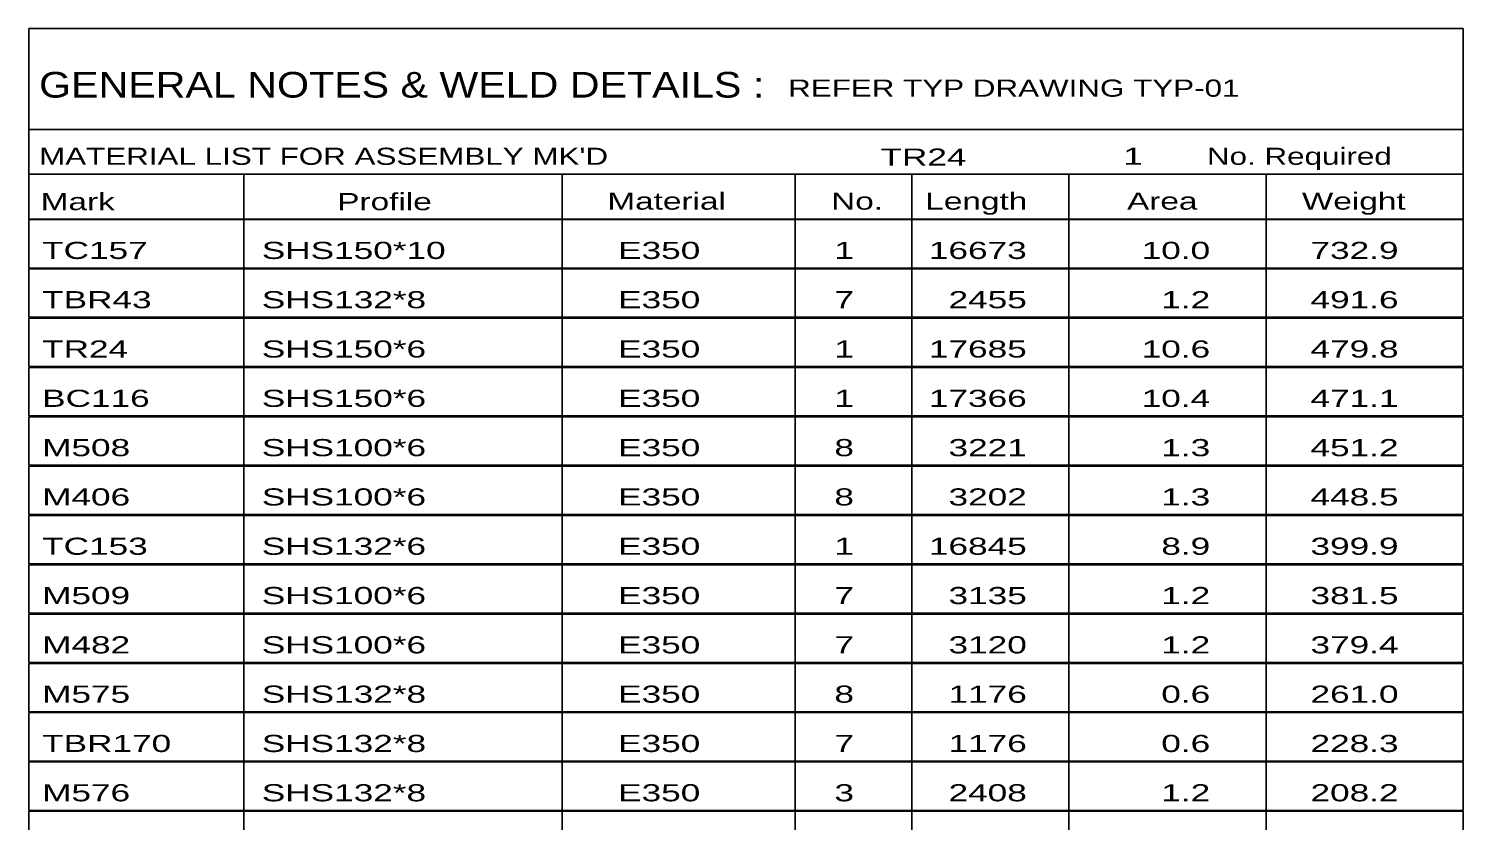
# Model space of a CAD drawing. Header units: millimetres. Extents: x -808 to 381, y -747 to 94.
# Drawn here: x 56.1 to 216.1, y -523.4 to -434.9 of the extents above; entities that cross this region are included whole.
import ezdxf

# ---------------------------------------------------------------- set-up
doc = ezdxf.new("R2010")
doc.units = ezdxf.units.MM
doc.styles.add('Arial Narrow', font='ARIALN.TTF', dxfattribs={"height": 0.2})

# ---------------------------------------------------------------- blocks, each defined once
blk = doc.blocks.new('Unknown-232923327-163521')
at = {"color": 7, "linetype": 'Continuous'}
for p, q in [((56.12, -434.93), (216.12, -434.93)), ((56.12, -446.18), (56.12, -434.93)), ((216.12, -434.93), (216.12, -446.18)), ((56.12, -446.18), (216.12, -446.18)), ((56.12, -446.18), (56.12, -451.18)), ((216.12, -446.18), (216.12, -451.18)), ((56.12, -451.18), (216.12, -451.18)), ((56.12, -451.18), (56.12, -456.18)), ((80.12, -451.18), (80.12, -456.18)), ((115.62, -451.18), (115.62, -456.18)), ((141.62, -451.18), (141.62, -456.18)), ((154.62, -451.18), (154.62, -456.18)), ((172.12, -451.18), (172.12, -456.18)), ((194.12, -451.18), (194.12, -456.18)), ((216.12, -451.18), (216.12, -456.18)), ((56.12, -456.18), (216.12, -456.18)), ((56.12, -456.23), (56.12, -461.63)), ((56.12, -456.23), (216.12, -456.23)), ((80.12, -456.18), (80.12, -461.68)), ((115.62, -456.18), (115.62, -461.68)), ((141.62, -456.18), (141.62, -461.68)), ((154.62, -456.18), (154.62, -461.68)), ((172.12, -456.18), (172.12, -461.68)), ((194.12, -456.18), (194.12, -461.68)), ((216.12, -456.23), (216.12, -461.63)), ((56.12, -461.63), (216.12, -461.63)), ((56.12, -461.73), (56.12, -467.13)), ((56.12, -461.73), (216.12, -461.73)), ((80.12, -461.68), (80.12, -467.18)), ((115.62, -461.68), (115.62, -467.18)), ((141.62, -461.68), (141.62, -467.18)), ((154.62, -461.68), (154.62, -467.18)), ((172.12, -461.68), (172.12, -467.18)), ((194.12, -461.68), (194.12, -467.18)), ((216.12, -461.73), (216.12, -467.13)), ((56.12, -467.13), (216.12, -467.13)), ((80.12, -467.18), (80.12, -472.68)), ((115.62, -467.18), (115.62, -472.68)), ((141.62, -467.18), (141.62, -472.68)), ((154.62, -467.18), (154.62, -472.68)), ((172.12, -467.18), (172.12, -472.68)), ((194.12, -467.18), (194.12, -472.68)), ((56.12, -467.23), (56.12, -472.63)), ((56.12, -467.23), (216.12, -467.23)), ((216.12, -467.23), (216.12, -472.63)), ((56.12, -472.63), (216.12, -472.63)), ((56.12, -472.73), (56.12, -478.13)), ((56.12, -472.73), (216.12, -472.73)), ((80.12, -472.68), (80.12, -478.18)), ((115.62, -472.68), (115.62, -478.18)), ((141.62, -472.68), (141.62, -478.18)), ((154.62, -472.68), (154.62, -478.18)), ((172.12, -472.68), (172.12, -478.18)), ((194.12, -472.68), (194.12, -478.18)), ((216.12, -472.73), (216.12, -478.13)), ((56.12, -478.13), (216.12, -478.13)), ((56.12, -478.23), (56.12, -483.63)), ((56.12, -478.23), (216.12, -478.23)), ((80.12, -478.18), (80.12, -483.68)), ((115.62, -478.18), (115.62, -483.68)), ((141.62, -478.18), (141.62, -483.68)), ((154.62, -478.18), (154.62, -483.68)), ((172.12, -478.18), (172.12, -483.68)), ((194.12, -478.18), (194.12, -483.68)), ((216.12, -478.23), (216.12, -483.63)), ((56.12, -483.63), (216.12, -483.63)), ((56.12, -483.73), (56.12, -489.13)), ((56.12, -483.73), (216.12, -483.73)), ((80.12, -483.68), (80.12, -489.18)), ((115.62, -483.68), (115.62, -489.18)), ((141.62, -483.68), (141.62, -489.18)), ((154.62, -483.68), (154.62, -489.18)), ((172.12, -483.68), (172.12, -489.18)), ((194.12, -483.68), (194.12, -489.18)), ((216.12, -483.73), (216.12, -489.13)), ((56.12, -489.13), (216.12, -489.13)), ((56.12, -489.23), (56.12, -494.63)), ((56.12, -489.23), (216.12, -489.23)), ((80.12, -489.18), (80.12, -494.68)), ((115.62, -489.18), (115.62, -494.68)), ((141.62, -489.18), (141.62, -494.68)), ((154.62, -489.18), (154.62, -494.68)), ((172.12, -489.18), (172.12, -494.68)), ((194.12, -489.18), (194.12, -494.68)), ((216.12, -489.23), (216.12, -494.63)), ((56.12, -494.63), (216.12, -494.63)), ((56.12, -494.73), (56.12, -500.13)), ((56.12, -494.73), (216.12, -494.73)), ((80.12, -494.68), (80.12, -500.18)), ((115.62, -494.68), (115.62, -500.18)), ((141.62, -494.68), (141.62, -500.18)), ((154.62, -494.68), (154.62, -500.18)), ((172.12, -494.68), (172.12, -500.18)), ((194.12, -494.68), (194.12, -500.18)), ((216.12, -494.73), (216.12, -500.13)), ((56.12, -500.13), (216.12, -500.13)), ((56.12, -500.23), (56.12, -505.63)), ((56.12, -500.23), (216.12, -500.23)), ((80.12, -500.18), (80.12, -505.68)), ((115.62, -500.18), (115.62, -505.68)), ((141.62, -500.18), (141.62, -505.68)), ((154.62, -500.18), (154.62, -505.68)), ((172.12, -500.18), (172.12, -505.68)), ((194.12, -500.18), (194.12, -505.68)), ((216.12, -500.23), (216.12, -505.63)), ((56.12, -505.63), (216.12, -505.63)), ((56.12, -505.73), (56.12, -511.13)), ((56.12, -505.73), (216.12, -505.73)), ((80.12, -505.68), (80.12, -511.18)), ((115.62, -505.68), (115.62, -511.18)), ((141.62, -505.68), (141.62, -511.18)), ((154.62, -505.68), (154.62, -511.18)), ((172.12, -505.68), (172.12, -511.18)), ((194.12, -505.68), (194.12, -511.18)), ((216.12, -505.73), (216.12, -511.13)), ((56.12, -511.13), (216.12, -511.13)), ((56.12, -511.23), (56.12, -516.63)), ((56.12, -511.23), (216.12, -511.23)), ((80.12, -511.18), (80.12, -516.68)), ((115.62, -511.18), (115.62, -516.68)), ((141.62, -511.18), (141.62, -516.68)), ((154.62, -511.18), (154.62, -516.68)), ((172.12, -511.18), (172.12, -516.68)), ((194.12, -511.18), (194.12, -516.68)), ((216.12, -511.23), (216.12, -516.63)), ((56.12, -516.63), (216.12, -516.63)), ((56.12, -516.73), (56.12, -522.13)), ((56.12, -516.73), (216.12, -516.73)), ((80.12, -516.68), (80.12, -522.18)), ((115.62, -516.68), (115.62, -522.18)), ((141.62, -516.68), (141.62, -522.18)), ((154.62, -516.68), (154.62, -522.18)), ((172.12, -516.68), (172.12, -522.18)), ((194.12, -516.68), (194.12, -522.18)), ((216.12, -516.73), (216.12, -522.13)), ((56.12, -522.13), (216.12, -522.13)), ((56.12, -522.23), (56.12, -527.63)), ((56.12, -522.23), (216.12, -522.23)), ((80.12, -522.18), (80.12, -527.68)), ((115.62, -522.18), (115.62, -527.68)), ((141.62, -522.18), (141.62, -527.68)), ((154.62, -522.18), (154.62, -527.68)), ((172.12, -522.18), (172.12, -527.68)), ((194.12, -522.18), (194.12, -527.68)), ((216.12, -522.23), (216.12, -527.63))]:
    blk.add_line(p, q, dxfattribs=at)
at = {"color": 7, "style": 'Arial Narrow'}
for s, height, width, p in [('GENERAL NOTES & WELD DETAILS :', 2.8633, 1.4, (57.28, -442.62)), ('REFER TYP DRAWING TYP-01', 1.9089, 1.6, (140.82, -442.52)), ("MATERIAL LIST FOR ASSEMBLY MK'D", 1.9089, 1.6, (57.28, -450.12)), ('TR24', 1.909, 1.794707, (151.12, -450.21)), ('1', 1.91, 1.794707, (178.2, -450.12)), ('No. Required', 1.9089, 1.6, (187.53, -450.12)), ('Mark', 1.909, 1.7, (57.46, -455.18)), ('Profile', 1.909, 1.7, (90.54, -455.18)), ('Material', 1.909, 1.7, (120.66, -455.12)), ('No.', 1.909, 1.7, (145.62, -455.12)), ('Length', 1.909, 1.7, (156.12, -455.12)), ('Area', 1.909, 1.7, (178.62, -455.12)), ('Weight', 1.909, 1.7, (198.12, -455.12))]:
    blk.add_text(s, height=height, dxfattribs=dict(at, width=width)).set_placement(p)
at = {"color": 7, "linetype": 'Continuous', "style": 'Arial Narrow', "width": 1.794707}
for s, height, p in [('TC157', 1.909, (57.62, -460.62)), ('SHS150*10', 1.909, (82.12, -460.62)), ('E350', 1.909, (121.86, -460.62)), ('1', 1.91, (145.98, -460.62)), ('16673', 1.909, (156.52, -460.62)), ('10.0', 1.909, (180.25, -460.62)), ('732.9', 1.909, (199.08, -460.62)), ('TBR43', 1.909, (57.62, -466.12)), ('SHS132*8', 1.909, (82.12, -466.12)), ('E350', 1.909, (121.86, -466.12)), ('7', 1.91, (145.98, -466.12)), ('2455', 1.909, (158.71, -466.12)), ('1.2', 1.909, (182.44, -466.12)), ('491.6', 1.909, (199.08, -466.12)), ('TR24', 1.909, (57.62, -471.62)), ('SHS150*6', 1.909, (82.12, -471.62)), ('E350', 1.909, (121.86, -471.62)), ('1', 1.91, (145.98, -471.62)), ('17685', 1.909, (156.52, -471.62)), ('10.6', 1.909, (180.25, -471.62)), ('479.8', 1.909, (199.08, -471.62)), ('BC116', 1.909, (57.62, -477.12)), ('SHS150*6', 1.909, (82.12, -477.12)), ('E350', 1.909, (121.86, -477.12)), ('17366', 1.909, (156.52, -477.12)), ('10.4', 1.909, (180.25, -477.12)), ('1', 1.91, (145.98, -477.12)), ('471.1', 1.909, (199.08, -477.12)), ('M508', 1.909, (57.62, -482.62)), ('SHS100*6', 1.909, (82.12, -482.62)), ('E350', 1.909, (121.86, -482.62)), ('8', 1.91, (145.98, -482.62)), ('3221', 1.909, (158.71, -482.62)), ('1.3', 1.909, (182.44, -482.62)), ('451.2', 1.909, (199.08, -482.62)), ('M406', 1.909, (57.62, -488.12)), ('SHS100*6', 1.909, (82.12, -488.12)), ('E350', 1.909, (121.86, -488.12)), ('8', 1.91, (145.98, -488.12)), ('3202', 1.909, (158.71, -488.12)), ('1.3', 1.909, (182.44, -488.12)), ('448.5', 1.909, (199.08, -488.12)), ('TC153', 1.909, (57.62, -493.62)), ('SHS132*6', 1.909, (82.12, -493.62)), ('E350', 1.909, (121.86, -493.62)), ('1', 1.91, (145.98, -493.62)), ('16845', 1.909, (156.52, -493.62)), ('8.9', 1.909, (182.44, -493.62)), ('399.9', 1.909, (199.08, -493.62)), ('M509', 1.909, (57.62, -499.12)), ('SHS100*6', 1.909, (82.12, -499.12)), ('E350', 1.909, (121.86, -499.12)), ('7', 1.91, (145.98, -499.12)), ('3135', 1.909, (158.71, -499.12)), ('1.2', 1.909, (182.44, -499.12)), ('381.5', 1.909, (199.08, -499.12)), ('M482', 1.909, (57.62, -504.62)), ('SHS100*6', 1.909, (82.12, -504.62)), ('E350', 1.909, (121.86, -504.62)), ('7', 1.91, (145.98, -504.62)), ('3120', 1.909, (158.71, -504.62)), ('1.2', 1.909, (182.44, -504.62)), ('379.4', 1.909, (199.08, -504.62)), ('M575', 1.909, (57.62, -510.12)), ('SHS132*8', 1.909, (82.12, -510.12)), ('E350', 1.909, (121.86, -510.12)), ('8', 1.91, (145.98, -510.12)), ('1176', 1.909, (158.71, -510.12)), ('0.6', 1.909, (182.44, -510.12)), ('261.0', 1.909, (199.08, -510.12)), ('TBR170', 1.909, (57.62, -515.62)), ('SHS132*8', 1.909, (82.12, -515.62)), ('E350', 1.909, (121.86, -515.62)), ('7', 1.91, (145.98, -515.62)), ('1176', 1.909, (158.71, -515.62)), ('0.6', 1.909, (182.44, -515.62)), ('228.3', 1.909, (199.08, -515.62)), ('M576', 1.909, (57.62, -521.12)), ('SHS132*8', 1.909, (82.12, -521.12)), ('E350', 1.909, (121.86, -521.12)), ('3', 1.91, (145.98, -521.12)), ('2408', 1.909, (158.71, -521.12)), ('1.2', 1.909, (182.44, -521.12)), ('208.2', 1.909, (199.08, -521.12))]:
    blk.add_text(s, height=height, dxfattribs=at).set_placement(p)

msp = doc.modelspace()

# ---------------------------------------------------------------- block references
msp.add_blockref('Unknown-232923327-163521', (0, 0))

doc.saveas('drawing.dxf')
